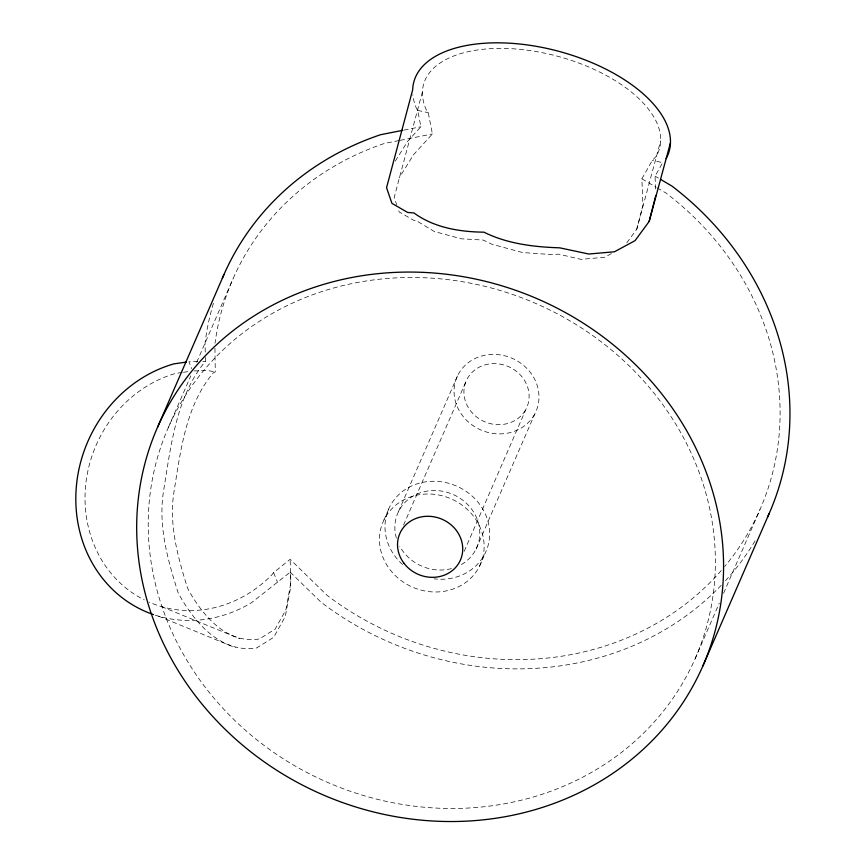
<?xml version="1.0" encoding="UTF-8"?>
<svg xmlns="http://www.w3.org/2000/svg" width="864" height="864" viewBox="0 0 864 864"><rect width="100%" height="100%" fill="white"/><g stroke="black" fill="none" stroke-linecap="round" stroke-linejoin="round"><path stroke-width="0.65" stroke-dasharray="4.32 3.24" d="M422.41 91.897L394.189 197.424L396.673 204.66M626.789 242.816L636.757 229.241L642.924 205.222L641.876 178.848L652.309 160.412L656.122 156.449A122.278 62.219 15.1 0 0 543.467 52.909A122.278 62.219 15.1 0 0 425.974 109.156L428.231 112.655L432.4 133.963L413.683 154.57L399.146 177.876M636.757 229.241L660.679 140.854M168.35 427.518L190.814 375.851M196.7 362.318L233.064 278.672M383.951 519.988L389.491 507.265M398.509 511.596L457.693 375.484M403.542 525.085L466.711 379.814M464.216 551.286L526.306 408.478A33.07 30.024 23.5 0 0 493.063 363.636A33.07 30.024 23.5 0 0 470.146 410.324A33.07 30.024 23.5 0 0 526.306 408.478M476.14 548.932L535.324 412.808A43.081 39.107 23.5 0 0 492.026 354.402A43.081 39.107 23.5 0 0 462.175 415.217A43.081 39.107 23.5 0 0 535.324 412.808M479.628 565.985A53.082 48.19 23.5 0 0 426.265 494.014A53.082 48.19 23.5 0 0 389.48 568.955A53.082 48.19 23.5 0 0 479.628 565.985L485.158 553.262M695.228 658.454A287.636 261.112 23.5 0 0 390.982 278.197A287.636 261.112 23.5 0 0 209.164 692.302A287.636 261.112 23.5 0 0 695.228 658.454L719.302 603.104M723.578 593.266L759.953 509.62M655.571 189.022L655.063 176.137L662.71 162.626L652.309 160.412M395.334 161.071L407.646 141.34L420.908 126.749L417.701 110.408L416.513 108.562A132.289 67.306 15.1 0 1 412.83 94.727M721.246 570.553A287.636 261.112 23.5 0 1 326.927 595.199L290.142 559.31L273.607 572.605L271.836 574.884A122.278 110.84 -67.7 0 1 149.062 602.132M205.286 357.35L205.351 361.336C176.083 396.9 170.91 446.094 163.706 490.028C157.799 524.794 167.584 559.505 178.016 592.402L179.086 594.637C194.756 622.642 221.011 653.594 256.684 647.946L273.672 637.319L285.271 616.55L290.693 587.077L290.228 572.152L251.5 602.705A132.289 119.912 -67.7 0 1 154.775 615.006M611.41 253.638L604.692 257.267L580.986 259.362L558.414 254.102L553.77 254.74L522.515 252.526L491.702 244.188L483.311 240.062L461.138 238.788L434.3 231.498L416.07 220.493L413.705 220.309L399.157 211.907L398.326 209.488M214.931 348.278L215.276 371.952L213.43 372.708C185.382 405.853 180.522 451.753 173.783 493.096C168.966 525.301 177.919 557.464 187.531 587.941L188.687 590.36C203.018 615.762 226.908 644.382 259.438 638.95L275.13 629.122L285.854 609.93L290.866 582.692L290.142 559.31M403.985 130.086L420.908 126.749M398.963 140.573L384.458 143.446A287.636 261.112 23.5 0 0 215.05 343.17M400.28 140.314L432.4 133.963M182.131 372.481L175.554 373.432A122.278 110.84 -67.7 0 0 86.249 480.33A122.278 110.84 -67.7 0 0 144.256 599.875M183.449 372.287L188.719 371.531M197.78 361.508L188.957 361.703L191.743 368.647M202.824 361.39L205.351 361.336M193.968 370.926L208.31 370.602L215.276 371.952M417.701 110.408L428.231 112.655M161.46 606.604L239.825 638.744M158.501 616.151L235.483 647.73M655.063 176.137L658.444 178.135M641.876 178.848L656.143 187.24M657.245 187.898L666.09 193.093A287.636 261.112 23.5 0 1 724.669 566.536M290.228 572.152L321.03 602.186A297.648 270.194 23.5 0 0 721.17 585.328M273.607 572.605L277.463 582.206M205.211 352.048L205.081 342.76A297.648 270.194 23.5 0 1 214.132 300.877M402.538 564.484A53.082 48.19 23.5 0 1 410.314 486.605A53.082 48.19 23.5 0 1 488.149 521.986A53.082 48.19 23.5 0 1 434.128 578.837M755.06 540.886A297.648 270.194 23.5 0 1 724.777 581.472M396.382 538.121A43.081 39.107 23.5 0 1 422.053 492.242A43.081 39.107 23.5 0 1 475.265 514.955A43.081 39.107 23.5 0 1 460.037 565.283M451.44 568.609A43.081 39.107 23.5 0 1 399.73 546.232"/><path stroke-width="1.3" d="M666.133 158.62A132.289 67.306 15.1 0 0 559.246 51.44A132.289 67.306 15.1 0 0 412.657 89.888L386.554 187.704L391.932 203.364L407.668 212.458L413.932 212.944C434.02 227.664 459.54 231.898 483.948 232.178C507.33 243.821 533.876 246.996 559.699 247.828L588.827 254.027L614.477 251.77L635.051 240.656L649.156 221.443L655.819 195.458M649.156 221.443L670.421 142.852M157.529 427.313L223.906 274.655M702.734 666.284A297.648 270.194 23.5 0 0 387.904 272.808A297.648 270.194 23.5 0 0 199.757 701.309A297.648 270.194 23.5 0 0 702.734 666.284L769.111 513.637M402.678 130.345L380.56 134.719A297.648 270.194 23.5 0 0 222.34 278.305M186.419 362.07L173.75 363.906A132.289 119.912 -67.7 0 0 76.259 487.598A132.289 119.912 -67.7 0 0 153.533 614.596M660.701 179.464L671.987 186.106A297.648 270.194 23.5 0 1 767.491 517.255M403.769 562.982A33.07 30.024 23.5 0 0 459.929 561.136A33.07 30.024 23.5 0 0 426.686 516.294A33.07 30.024 23.5 0 0 403.769 562.982"/></g></svg>
